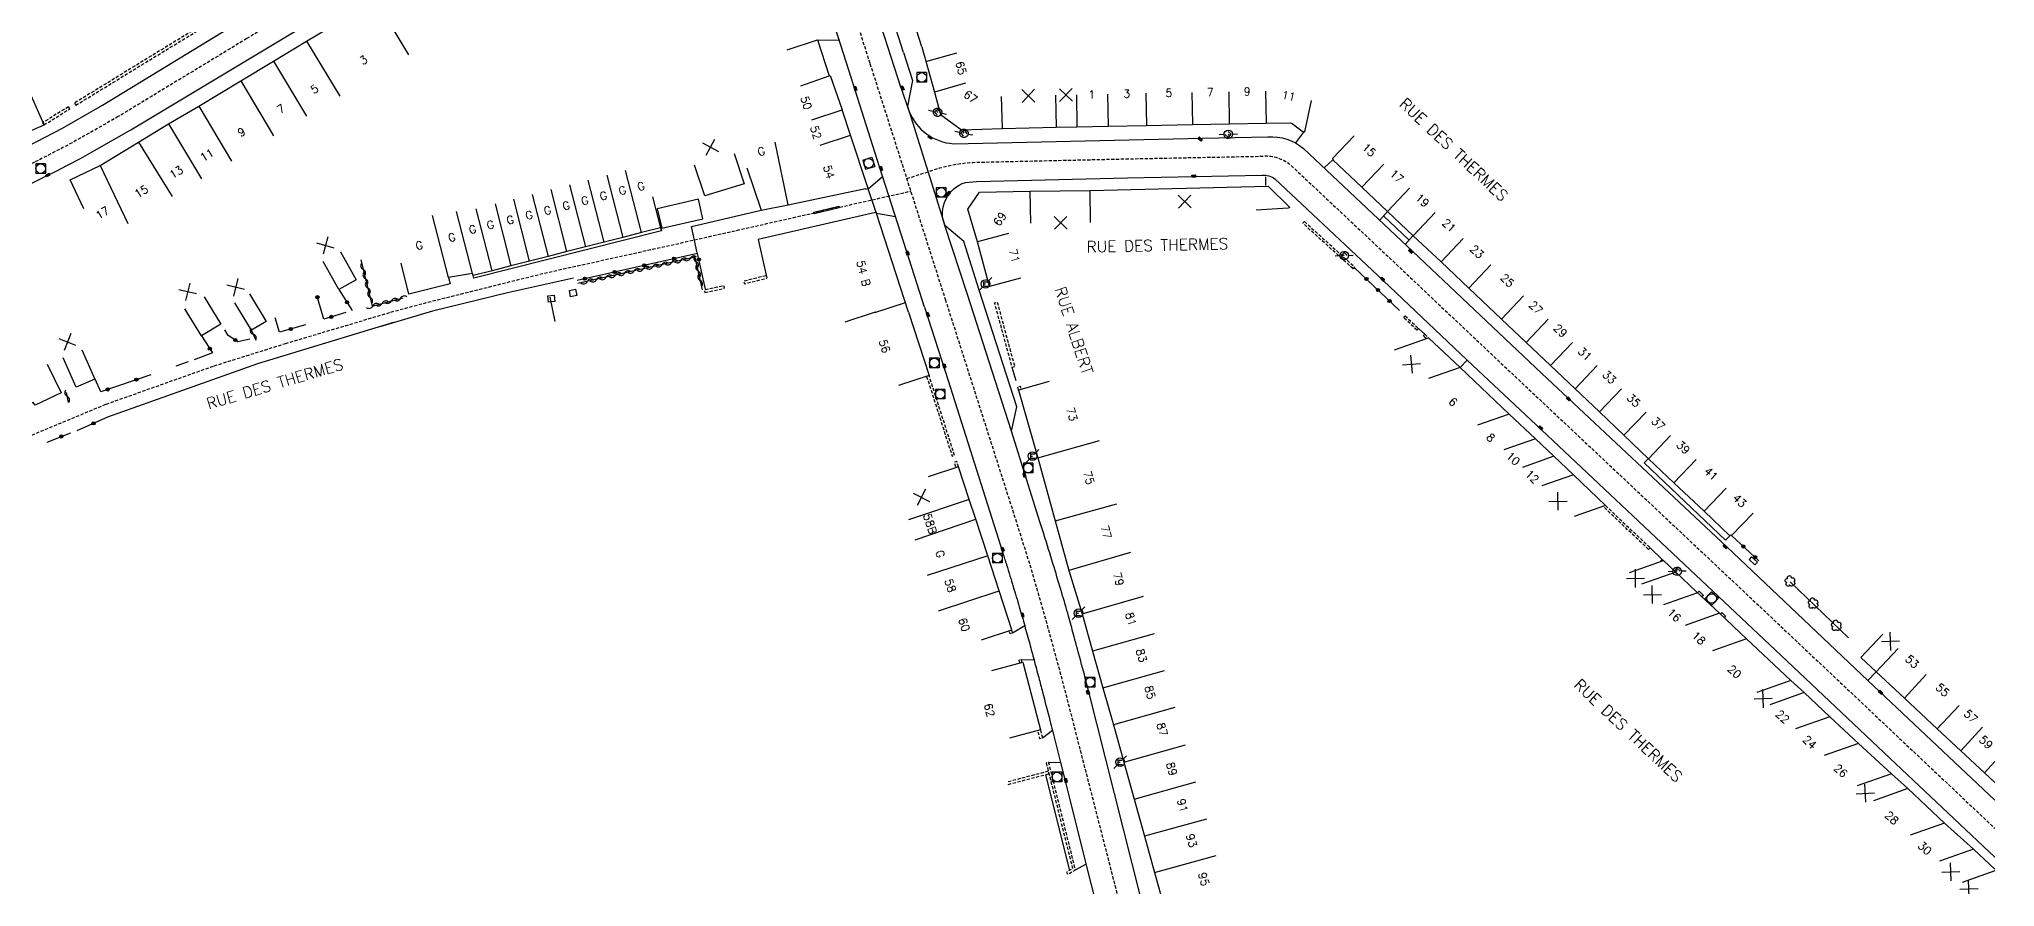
# Model space of a CAD drawing. Header units: millimetres. Extents: x 79999 to 81000, y 146000 to 147001.
# Drawn here: x 80694.5 to 81000, y 146183.3 to 146315.7 of the extents above; entities that cross this region are included whole.
import ezdxf
from ezdxf.enums import TextEntityAlignment as Align

# ---------------------------------------------------------------- set-up
doc = ezdxf.new("R2010")
doc.units = ezdxf.units.MM
doc.linetypes.add('DASHED', pattern=[0.75, 0.5, -0.25])
doc.layers.get('0').update_dxf_attribs({"linetype": 'CONTINUOUS'})
for name, color, linetype in [('W0001', 6, 'DASHED'), ('W0008', 7, 'CONTINUOUS'), ('W0100', 7, 'CONTINUOUS'), ('W0112', 1, 'DASHED'), ('W0300', 7, 'CONTINUOUS'), ('W0302', 3, 'CONTINUOUS'), ('W0310', 3, 'CONTINUOUS'), ('W0322', 7, 'CONTINUOUS'), ('W0334', 7, 'CONTINUOUS'), ('W0400', 7, 'CONTINUOUS'), ('W0420', 7, 'CONTINUOUS'), ('W0471', 7, 'CONTINUOUS'), ('W0989', 7, 'CONTINUOUS'), ('W0991', 7, 'CONTINUOUS'), ('W1102', 7, 'CONTINUOUS')]:
    doc.layers.add(name, color=color, linetype=linetype)
doc.styles.get("Standard").update_dxf_attribs({"font": 'romans.shx', "width": 0.85})

# ---------------------------------------------------------------- blocks, each defined once
blk = doc.blocks.new('t991o')
at = {"color": 0, "linetype": 'Continuous'}
for p, q in [((-1, 1), (1, -1)), ((-1, -1), (1, 1))]:
    blk.add_line(p, q, dxfattribs=at)
blk = doc.blocks.new('T400')
for p, q in [((-0.15, 0.3), (0.15, 0.3)), ((-0.15, -0.25), (-0.15, 0.3)), ((-0.15, 0.15), (0.15, 0.15)), ((-0.15, 0), (0.15, 0)), ((0.15, 0.3), (0.15, -0.25)), ((-0.15, -0.15), (0.15, -0.15)), ((-0.15, -0.25), (-0.15, -0.3)), ((-0.15, -0.3), (0.15, -0.3)), ((0.15, -0.3), (0.15, -0.25))]:
    blk.add_line(p, q)
blk = doc.blocks.new('T420')
for p, q in [((0.75, 0.75), (-0.75, 0.75)), ((-0.75, 0.75), (-0.75, -0.75)), ((0.75, 0.75), (0.75, -0.75)), ((0.75, -0.75), (-0.75, -0.75))]:
    blk.add_line(p, q)
blk.add_ellipse((0, 0), major_axis=(-0.53, 0.53), ratio=1, start_param=3.926991, end_param=10.210176)
blk = doc.blocks.new('T471')
for p, q in [((-0.333334, 0.333334), (-0.333334, -0.333334)), ((-0.333334, 0.333334), (0.333334, 0.333334)), ((-0.333334, 0), (0, 0)), ((0.500001, 0.500001), (1.000002, 1.000002)), ((-0.500001, -0.500001), (-1.000002, -1.000002)), ((-0.333334, -0.333334), (0.333334, -0.333334))]:
    blk.add_line(p, q)
blk.add_ellipse((0, 0), major_axis=(0.471405, 0.471405), ratio=1, start_param=5.4977871438, end_param=11.780972451)
blk = doc.blocks.new('t322o')
at = {"color": 0, "linetype": 'Continuous'}
for radius in [0.25, 0.15]:
    blk.add_circle((0, 0), radius, dxfattribs=at)
blk = doc.blocks.new('t310o')
at = {"color": 0, "linetype": 'Continuous'}
for centre, start, end in [((-0.5, 0.38), 216.8699, 323.1304), ((0.5, -0.37), 36.8699, 143.1303)]:
    blk.add_arc(centre, 0.625, start, end, dxfattribs=at)
blk = doc.blocks.new('T300')
for p, q in [((-0.8, 0.51), (-0.86, 0.34)), ((-0.86, 0.34), (-0.86, 0.17)), ((-0.86, 0.17), (-0.74, 0.06)), ((-0.69, 0.63), (-0.8, 0.51)), ((-0.8, -0.06), (-0.74, 0.06)), ((-0.74, 0.06), (-0.69, 0.11)), ((-0.57, 0.69), (-0.69, 0.63)), ((-0.46, 0.69), (-0.57, 0.69)), ((-0.29, 0.63), (-0.46, 0.69)), ((-0.29, 0.63), (-0.17, 0.74)), ((-0.23, 0.57), (-0.29, 0.63)), ((-0.17, 0.74), (-0.06, 0.8)), ((-0.06, 0.8), (0.06, 0.8)), ((0.06, 0.8), (0.23, 0.74)), ((0.23, 0.74), (0.34, 0.63)), ((0.34, 0.63), (0.4, 0.51)), ((0.46, 0.46), (0.34, 0.46)), ((0.4, 0.51), (0.4, 0.46)), ((0.57, 0.4), (0.46, 0.46)), ((0.57, 0.4), (0.69, 0.29)), ((0.69, 0.29), (0.74, 0.17)), ((0.74, 0.06), (0.69, -0.17)), ((0.74, 0.17), (0.74, 0.06)), ((-0.8, -0.17), (-0.8, -0.06)), ((-0.8, -0.23), (-0.8, -0.17)), ((-0.74, -0.34), (-0.8, -0.23)), ((-0.69, -0.4), (-0.74, -0.34)), ((-0.51, -0.46), (-0.69, -0.4)), ((-0.4, -0.46), (-0.51, -0.46)), ((-0.4, -0.46), (-0.34, -0.46)), ((-0.34, -0.46), (-0.34, -0.4)), ((-0.34, -0.51), (-0.34, -0.46)), ((-0.29, -0.63), (-0.34, -0.51)), ((-0.17, -0.74), (-0.29, -0.63)), ((-0.06, -0.8), (-0.17, -0.74)), ((0.06, -0.8), (-0.06, -0.8)), ((0.17, -0.74), (0.06, -0.8)), ((0.23, -0.69), (0.17, -0.74)), ((0.29, -0.46), (0.23, -0.46)), ((0.29, -0.63), (0.23, -0.69)), ((0.46, -0.4), (0.29, -0.46)), ((0.34, -0.51), (0.29, -0.63)), ((0.34, -0.51), (0.34, -0.46)), ((0.57, -0.34), (0.46, -0.4)), ((0.63, -0.29), (0.57, -0.34)), ((0.69, -0.17), (0.63, -0.29))]:
    blk.add_line(p, q)
blk = doc.blocks.new('t112o')
at = {"color": 0, "linetype": 'Continuous'}
for p, q in [((-0.5, 0.5), (0.5, 0.5)), ((-0.5, -0.5), (-0.5, 0.5)), ((0.5, 0.5), (0.5, -0.5)), ((0.5, -0.5), (-0.5, -0.5))]:
    blk.add_line(p, q, dxfattribs=at)

msp = doc.modelspace()

# ---------------------------------------------------------------- linework, layer by layer
at = {"layer": 'W0001', "flags": 128}
for points in [[(80824.33, 146311.91), (80804.74, 146373.08), (80790.77, 146416.49), (80773.13, 146467.93), (80770, 146477.8), (80766.27, 146491.22), (80764.51, 146498.67), (80762.41, 146507.96), (80760.92, 146515.88), (80759.76, 146522.92), (80758.34, 146532.14), (80756.98, 146542.51), (80755.96, 146551.25), (80754.81, 146560.73), (80753.72, 146572.19), (80752.37, 146585.38), (80751.01, 146596.9), (80749.38, 146611.24), (80747.62, 146626.56), (80746.13, 146636.31), (80744.3, 146646.61), (80742.26, 146657.57), (80740.49, 146667.05), (80738.73, 146674.64), (80736.22, 146684.47), (80731.61, 146701.12), (80725.98, 146720.16), (80722.38, 146730.63)], [(80836.15, 146274.9), (80824.33, 146311.91)], [(80749.48, 146273.07), (80755.44, 146274.67), (80773.68, 146279.21), (80794.22, 146283.75), (80830.7, 146291.97)], [(80912.67, 146000), (80893.48, 146069.31), (80887.94, 146090.08), (80872.67, 146144.41), (80854.45, 146215.31), (80851.96, 146224.42), (80849.48, 146233.06), (80846.26, 146243.26), (80836.15, 146274.9)]]:
    msp.add_lwpolyline(points, dxfattribs=at)
at = {"layer": 'W0001'}
for points in [[(80773.04, 146337.23), (80769.4, 146336.23), (80756.41, 146332.97), (80751.56, 146330.47), (80746.71, 146327.74), (80742.76, 146325.34), (80726.97, 146315.77), (80706.91, 146303.6), (80699.7, 146299.5), (80693.84, 146296.47), (80688.03, 146293.78), (80670.41, 146286.02), (80631.73, 146268.95), (80586.72, 146249.08), (80552.32, 146233.89), (80498.15, 146210.01), (80447.66, 146187.78)], [(80648.07, 146235.1), (80667.79, 146243.23), (80705.02, 146258.71), (80721.89, 146264.69), (80733.01, 146268.17), (80749.48, 146273.07)]]:
    msp.add_lwpolyline(points, dxfattribs=at)
at = {"layer": 'W0001', "flags": 128}
msp.add_lwpolyline([(80830.07, 146293.93), (80833.37, 146294.98, -0.079996), (80840.85, 146296.47), (80864.48, 146297), (80885.43, 146297.41, -0.191077), (80889.73, 146296.27), (80890.51, 146295.56), (80906.69, 146280.37), (80919.83, 146267.96), (80931.43, 146257.06), (80968.87, 146221.84), (80985.85, 146205.82), (81000, 146192.48)], format="xyb", dxfattribs=at)
at = {"layer": 'W0008', "flags": 128}
for points in [[(80829.53, 146313.59), (80821.06, 146340.25), (80813.33, 146364.54), (80810.41, 146367.23)], [(80820.99, 146310.84), (80813.84, 146333.34), (80810.93, 146342.57), (80810.74, 146343.04), (80810.28, 146343.88), (80809.86, 146344.37), (80809.14, 146344.84), (80807.87, 146345.16), (80806.44, 146344.98), (80773.94, 146334.64)], [(80816.11, 146315.57), (80819.54, 146315.53)], [(80797.3, 146282.31), (80796.45, 146286.46), (80807.32, 146288.97)], [(80791.6, 146286.25), (80791.73, 146285.75), (80762.45, 146278.37), (80762.31, 146278.77)], [(80778.01, 146278.38), (80767.71, 146276.07), (80756, 146273.2), (80747.76, 146270.8)], [(80846.41, 146254.48), (80839.49, 146275.97)], [(80848.47, 146224.1), (80846.59, 146222.95)], [(80847.94, 146218.83), (80849.93, 146218.76)], [(80852.8, 146207.74), (80851.24, 146206.57)], [(80852.21, 146202.79), (80854.04, 146202.75)], [(80856.4, 146185.98), (80858.04, 146186.88)]]:
    msp.add_lwpolyline(points, dxfattribs=at)
at = {"layer": 'W0008'}
for points in [[(80829.17, 146308.05), (80829.17, 146308.05), (80819.72, 146337.46), (80812.33, 146360.69)], [(80448.77, 146185.24), (80484.34, 146200.93), (80534.3, 146222.93), (80618.87, 146260.25), (80665.28, 146280.76), (80688.81, 146291.14), (80690.76, 146292.01), (80692.96, 146293.02), (80695.9, 146294.46), (80697.21, 146295.1), (80698.99, 146296.01), (80701.01, 146297.08), (80703.18, 146298.29), (80708.85, 146301.52), (80747.91, 146325), (80750.99, 146326.71), (80753.55, 146327.85), (80755.83, 146328.77), (80758.09, 146329.58), (80773.94, 146334.64)], [(80483.4, 146206.53), (80532.38, 146228.09), (80574.99, 146246.89), (80616.73, 146265.36), (80661.34, 146285.02), (80685.92, 146295.83), (80691.21, 146298.19), (80692.79, 146298.98), (80698.17, 146301.8), (80704.46, 146305.36), (80728.43, 146320.03)], [(80832.81, 146273.83), (80830.04, 146282.49), (80825.8, 146295.73), (80820.99, 146310.84)], [(80749.9, 146271.44), (80728.65, 146264.98), (80705.2, 146256.68)]]:
    msp.add_lwpolyline(points, dxfattribs=at)
for points in [[(80829.17, 146308.05), (80830.4, 146304.49, 0.294987), (80837.34, 146299.37), (80876.23, 146300.25), (80886.47, 146300.45, -0.190821), (80892.01, 146298.63), (80909.09, 146282.51), (80929.26, 146263.47), (80958.11, 146236.43), (80980.14, 146215.57), (81000, 146196.87)], [(80839.49, 146275.97), (80835.98, 146286.62, -0.43032), (80839.2, 146293.33), (80840.92, 146293.49), (80864.54, 146294.02), (80885.57, 146294.43, -0.189018), (80887.55, 146293.86), (80904.45, 146277.99), (80917.58, 146265.58), (80929.19, 146254.68), (80966.63, 146219.46), (80983.61, 146203.44), (81000, 146187.98)]]:
    msp.add_lwpolyline(points, format="xyb", dxfattribs=at)
at = {"layer": 'W0008', "flags": 128}
msp.add_lwpolyline([(80819.51, 146289.35), (80815.58, 146288.44), (80815.53, 146288.68), (80819.46, 146289.59)], close=True, dxfattribs=at)
for points in [[(80832.81, 146273.83), (80836.5, 146262.39), (80845.05, 146235.47, -0.001833), (80845.63, 146233.63, -0.000986), (80846.68, 146230.19, -0.002733), (80847.62, 146227.07, -0.002873), (80848.47, 146224.1, -0.001562), (80849.25, 146221.27, -0.001761), (80849.93, 146218.76, -0.000556), (80850.66, 146216.01, -0.000678), (80851.26, 146213.75, -0.000815), (80852.41, 146209.3, -0.002329), (80852.8, 146207.74), (80854.04, 146202.75), (80863.55, 146164.98), (80865.41, 146157.72), (80867.84, 146148.39), (80870.45, 146138.98), (80874.85, 146123.53), (80881.03, 146101.49)], [(80891.88, 146096.16), (80880.03, 146138.23), (80876.75, 146150), (80873.38, 146162.87), (80870.4, 146174.53), (80868, 146176.04), (80858.38, 146214.18, 0.00277), (80858.07, 146215.41, 0.000797), (80856.94, 146219.66, 0.001511), (80856.1, 146222.75, 0.001642), (80855.32, 146225.59, 0.003199), (80854.26, 146229.25, 0.002928), (80853.06, 146233.24, 0.000535), (80851.68, 146237.71, 0.000974), (80850.91, 146240.16), (80846.41, 146254.48), (80847.23, 146258.28), (80841.35, 146276.52)]]:
    msp.add_lwpolyline(points, format="xyb", dxfattribs=at)
at = {"layer": 'W0100'}
msp.add_line((80811.35, 146314.04), (80816.11, 146315.57), dxfattribs=at)
at = {"layer": 'W0100', "flags": 128}
for points in [[(80832.38, 146314.51), (80831.58, 146317.1), (80830.05, 146321.93), (80828.54, 146326.73), (80826.43, 146333.43), (80826.5, 146333.56), (80830.55, 146334.81), (80846.73, 146329.35), (80845.14, 146324.62)], [(80803.07, 146297.83), (80804.68, 146293.1), (80798.49, 146291.25), (80796.88, 146295.99)], [(80805.08, 146295.59), (80807.32, 146288.97), (80811.55, 146289.84), (80823.59, 146292.35), (80823.61, 146292.29), (80824.07, 146292.39)], [(80790.36, 146291.09), (80791.6, 146286.25), (80788.61, 146285.48), (80785.68, 146284.74), (80782.77, 146283.99), (80779.85, 146283.25), (80776.95, 146282.51), (80774.04, 146281.77), (80771.13, 146281.02), (80768.21, 146280.29), (80765.3, 146279.54), (80762.31, 146278.77), (80762.22, 146279.12), (80758.5, 146278.46), (80758.74, 146277.49), (80752.3, 146275.88), (80751.09, 146280.73)], [(80825.35, 146288.46), (80825.33, 146288.52), (80825.19, 146288.61), (80806.84, 146284.42), (80808.18, 146278.38)], [(80830.32, 146273.04), (80833.54, 146263.16), (80828.78, 146261.64)], [(80852.3, 146262.25), (80847.49, 146260.87), (80850.52, 146250.34), (80853.25, 146240.46), (80855.38, 146232.74), (80857.43, 146225.95), (80859.05, 146220.15), (80860.68, 146214.4), (80862.32, 146208.64), (80863.96, 146202.82), (80865.57, 146197.05), (80867.2, 146191.27), (80868.73, 146185.6), (80870.27, 146180.15)], [(80841.72, 146221.91), (80846.48, 146223.45), (80844.5, 146229.54), (80842.73, 146235.04), (80840.86, 146240.73), (80839.8, 146243.8), (80838.13, 146248.9), (80833.38, 146247.34)], [(80843.32, 146217.14), (80848.16, 146218.4), (80850.92, 146207.83), (80846.08, 146206.56)]]:
    msp.add_lwpolyline(points, dxfattribs=at)
at = {"layer": 'W0100'}
for points in [[(80701.53, 146289.19), (80699.38, 146293.7), (80704.09, 146295.95), (80710.07, 146299.63), (80714.77, 146302.46), (80719.47, 146305.25), (80726.02, 146309.16), (80731.16, 146312.24), (80736.31, 146315.36), (80747.07, 146321.82), (80753.75, 146325.84), (80766.74, 146330.05), (80768.28, 146325.3)], [(80816.11, 146315.57), (80817.91, 146309.98), (80818.08, 146310.02), (80819.96, 146304.65)], [(80832.38, 146314.51), (80834.4, 146307.43), (80835.33, 146303.91), (80838.6, 146301.53), (80844.94, 146301.74), (80853.4, 146301.95), (80856.62, 146302), (80861.52, 146302.11), (80867.5, 146302.23), (80874.66, 146302.35), (80880.43, 146302.45), (80886.19, 146302.56), (80889.99, 146302.62), (80890.23, 146302.54), (80892.04, 146301.19), (80892.12, 146301.29), (80892.21, 146301.22), (80893.29, 146306.11)], [(80691.15, 146300.48), (80695.31, 146302.29), (80693.32, 146306.88)], [(80824, 146292.38), (80821.26, 146300.7), (80819.96, 146304.65)], [(80899.93, 146300.6), (80896.54, 146297.04), (80896.66, 146296.93), (80896.6, 146296.87), (80901.13, 146292.56), (80905.16, 146288.76), (80909.16, 146285), (80913.5, 146280.91), (80917.86, 146276.8), (80922.96, 146271.97), (80926.79, 146268.34), (80930.61, 146264.72), (80934.43, 146261.11), (80938.25, 146257.48), (80942.05, 146253.84), (80945.91, 146250.19), (80949.88, 146246.43), (80954.62, 146241.97), (80958.6, 146238.15), (80958.74, 146238.3), (80958.87, 146238.18), (80962.23, 146241.68)], [(80847.8, 146278.39), (80842.97, 146277.09), (80841.1, 146284.03), (80839.57, 146289.15), (80841.42, 146291.78), (80849.32, 146291.95), (80858.69, 146292.08), (80886.49, 146292.76), (80889.9, 146289.43), (80889.63, 146289.28), (80884.64, 146288.97)], [(80830.32, 146273.04), (80825.31, 146288.47)], [(80741.61, 146282.48), (80744.07, 146278.13), (80741.36, 146276.6), (80738.9, 146280.95)], [(80720.31, 146275.47), (80722.94, 146271.21), (80719.92, 146269.35), (80717.3, 146273.61)], [(80727.41, 146275.91), (80730, 146271.63), (80727.72, 146270.25), (80725.13, 146274.52)], [(80906.24, 146267.2), (80911.54, 146269.07), (80916.47, 146264.42), (80924.12, 146257.15), (80928.23, 146253.28), (80931.12, 146250.56), (80934.17, 146247.68), (80939.19, 146242.87), (80934.28, 146241.14)], [(80695.81, 146264.96), (80697.97, 146260.45), (80693.92, 146258.52), (80693.62, 146258.94), (80690.05, 146257.53), (80688.21, 146262.18)], [(80701.23, 146267.2), (80703.23, 146262.61), (80700.31, 146261.35), (80698.32, 146265.94)], [(80942.95, 146232.4), (80948.25, 146234.27), (80950.15, 146232.48), (80953.32, 146229.47), (80956.98, 146226.06), (80961.23, 146222.06), (80968.15, 146215.57), (80970.19, 146213.66), (80974.2, 146209.91), (80978.68, 146205.72), (80983.85, 146201), (80986.38, 146198.68), (80992.14, 146193.31), (80996.68, 146189.22), (81000, 146186.12)], [(80982.5, 146222.81), (80979.08, 146219.16), (80981.48, 146216.9), (80985.87, 146212.81), (80990.98, 146208.02), (80994.66, 146204.59), (80998.36, 146201.13), (81000, 146199.62)]]:
    msp.add_lwpolyline(points, dxfattribs=at)
at = {"layer": 'W0100', "flags": 128}
msp.add_lwpolyline([(80797.51, 146290.69), (80791.09, 146289.22), (80791.78, 146286.18), (80798.21, 146287.62)], close=True, dxfattribs=at)
at = {"layer": 'W0112'}
for p, q in [((80695.29, 146302.29), (80699.33, 146304.8)), ((80699.33, 146304.8), (80699.12, 146305.14))]:
    msp.add_line(p, q, dxfattribs=at)
for points in [[(80700.26, 146305.37), (80723.16, 146319.38), (80753.28, 146337.89)], [(80722.95, 146319.72), (80700.05, 146305.71), (80700.26, 146305.37)], [(80699.12, 146305.14), (80695.07, 146302.63), (80695.29, 146302.29)], [(80911.15, 146268.93), (80910.7, 146269.37), (80910.95, 146269.63), (80911.54, 146269.07)], [(80939.19, 146242.87), (80946.16, 146236.27), (80945.91, 146236.01), (80938.95, 146242.61)], [(80947.86, 146234.13), (80947.79, 146234.2), (80948.02, 146234.47), (80948.25, 146234.27)]]:
    msp.add_lwpolyline(points, dxfattribs=at)
for points in [[(80899.75, 146279.85), (80891.92, 146286.94), (80892.17, 146287.21), (80899.99, 146280.12)], [(80909.73, 146270.24), (80907.65, 146272.25), (80907.9, 146272.51), (80909.98, 146270.5)]]:
    msp.add_lwpolyline(points, close=True, dxfattribs=at)
at = {"layer": 'W0112', "flags": 128}
for points in [[(80798.53, 146276.14), (80801.58, 146276.79), (80801.49, 146277.18), (80798.44, 146276.53)], [(80846.9, 146264.55), (80846.52, 146264.45), (80843.78, 146274.52), (80844.17, 146274.63)], [(80851.83, 146202.69), (80852.21, 146201.19), (80855.94, 146186.18), (80854.99, 146185.65), (80855.18, 146185.3), (80856.4, 146185.98), (80852.6, 146201.29), (80852.21, 146202.79)]]:
    msp.add_lwpolyline(points, close=True, dxfattribs=at)
for points in [[(80808.08, 146278.75), (80804.59, 146277.89), (80804.69, 146277.5), (80808.18, 146278.36)], [(80833.16, 146263.04), (80837.14, 146250.57), (80837.52, 146250.7), (80833.54, 146263.16)], [(80847.49, 146260.87), (80847.37, 146261.41), (80847.76, 146261.5), (80847.88, 146260.96)], [(80838.13, 146248.9), (80837.85, 146249.76), (80837.47, 146249.64), (80837.75, 146248.77)], [(80846.42, 146223.43), (80846.59, 146222.95), (80846.21, 146222.82), (80846.05, 146223.29)], [(80848.06, 146218.38), (80847.94, 146218.83), (80847.56, 146218.73), (80847.68, 146218.28)], [(80850.92, 146207.83), (80851.24, 146206.57), (80850.85, 146206.47), (80850.53, 146207.73)], [(80852.16, 146201.38), (80845.8, 146199.72)], [(80845.9, 146199.34), (80852.26, 146201)]]:
    msp.add_lwpolyline(points, dxfattribs=at)
at = {"layer": 'W0302'}
msp.add_lwpolyline([(80968.04, 146230.95), (80977.14, 146222.21)], dxfattribs=at)
at = {"layer": 'W0310'}
for p, q in [((80728.39, 146268.72), (80727.72, 146270.25)), ((80699.13, 146258.94), (80698.79, 146260.5)), ((80855.46, 146186.06), (80851.77, 146200.87))]:
    msp.add_line(p, q, dxfattribs=at)
at = {"layer": 'W0310', "flags": 128}
for points in [[(80744.77, 146281.22), (80746.56, 146274.02), (80751.42, 146275.32)], [(80798.13, 146276.55), (80796.99, 146281.65), (80778.7, 146277.53)]]:
    msp.add_lwpolyline(points, dxfattribs=at)
at = {"layer": 'W0322'}
for p, q in [((80741.37, 146276.61), (80743.42, 146273.34)), ((80717.82, 146265.33), (80715.88, 146264.64)), ((80705.2, 146256.68), (80700.45, 146254.53)), ((80695.79, 146252.79), (80699.5, 146254.25))]:
    msp.add_line(p, q, dxfattribs=at)
at = {"layer": 'W0322', "flags": 128}
for points in [[(80798.62, 146276.66), (80797.37, 146282.24), (80778.59, 146278.02)], [(80774.29, 146275.4), (80775.09, 146271.61)], [(80847.12, 146262.34), (80846.52, 146264.45)]]:
    msp.add_lwpolyline(points, dxfattribs=at)
at = {"layer": 'W0322'}
for points in [[(80899.94, 146280.06), (80906.99, 146273.34)], [(80742.44, 146272.99), (80739.02, 146271.98), (80737.97, 146275.5)], [(80736.12, 146271.07), (80732.07, 146269.93), (80731.38, 146272.17)], [(80719.92, 146269.36), (80721.61, 146266.71), (80718.77, 146265.63)], [(80727.43, 146268.86), (80725.57, 146268.45), (80724.06, 146269.44), (80723.56, 146270.32)], [(80712, 146263.29), (80704.19, 146260.64), (80703.28, 146262.6)], [(80958.87, 146238.18), (80963.15, 146234.26)]]:
    msp.add_lwpolyline(points, dxfattribs=at)
at = {"layer": 'W0334'}
msp.add_line((80908.51, 146284.32), (80904.53, 146288.08), dxfattribs=at)
for points in [[(80829.53, 146313.59), (80830.94, 146309.21), (80830.16, 146305.25), (80835.98, 146286.62)], [(80892.04, 146301.19), (80890.77, 146299.48)], [(80896.6, 146296.87), (80895.24, 146295.59)], [(80828.29, 146287.97), (80825.31, 146288.47), (80824.01, 146292.34), (80826.28, 146294.23)], [(80886.07, 146294.21), (80886.09, 146292.85)], [(80841.35, 146276.52), (80838.97, 146284.08), (80835.98, 146286.62)], [(80905.16, 146288.76), (80903.91, 146287.4)], [(80909.14, 146285.03), (80907.9, 146283.64)], [(80909.98, 146270.5), (80910.95, 146269.63)], [(80916.47, 146264.43), (80917.58, 146265.58)], [(80945.89, 146250.21), (80945.24, 146249.52), (80957.93, 146237.47), (80958.58, 146238.16)], [(80946.16, 146236.27), (80948.02, 146234.47)], [(80953.57, 146229.24), (80953.8, 146229.48), (80954.47, 146228.84), (80954.25, 146228.6)], [(80957.1, 146225.94), (80957.33, 146226.2), (80957.95, 146225.6), (80957.72, 146225.35)], [(80981.42, 146216.86), (80980.14, 146215.57)]]:
    msp.add_lwpolyline(points, dxfattribs=at)
msp.add_lwpolyline([(80962.9, 146234.05), (80961.97, 146234.86), (80961.6, 146234.43), (80962.52, 146233.61)], close=True, dxfattribs=at)
at = {"layer": 'W1102'}
for p, q in [((80747.07, 146321.82), (80752.22, 146313.26)), ((80736.31, 146315.36), (80741.48, 146306.79)), ((80833.04, 146312.2), (80837.85, 146313.57)), ((80731.16, 146312.24), (80736.3, 146303.67)), ((80726.02, 146309.16), (80731.14, 146300.57)), ((80839.21, 146308.8), (80834.4, 146307.43)), ((80874.58, 146307.35), (80874.66, 146302.35)), ((80880.34, 146307.45), (80880.43, 146302.45)), ((80886.1, 146307.56), (80886.19, 146302.56)), ((80719.47, 146305.25), (80724.58, 146296.65)), ((80815.21, 146303.08), (80819.96, 146304.65)), ((80844.77, 146306.74), (80844.94, 146301.74)), ((80853.28, 146306.94), (80853.4, 146301.95)), ((80856.54, 146307), (80856.62, 146302)), ((80861.4, 146307.11), (80861.52, 146302.11)), ((80867.4, 146307.23), (80867.5, 146302.23)), ((80714.77, 146302.46), (80719.92, 146293.89)), ((80710.07, 146299.63), (80715.31, 146291.12)), ((80816.51, 146299.14), (80821.26, 146300.7)), ((80704.09, 146295.95), (80708.39, 146286.92)), ((80904.58, 146296.18), (80901.13, 146292.56)), ((80858.76, 146287.08), (80858.69, 146292.08)), ((80908.59, 146292.4), (80905.16, 146288.76)), ((80849.43, 146286.95), (80849.32, 146291.95)), ((80912.59, 146288.64), (80909.16, 146285)), ((80845.92, 146285.33), (80841.1, 146284.03)), ((80916.93, 146284.55), (80913.5, 146280.91)), ((80921.29, 146280.44), (80917.86, 146276.8)), ((80926.4, 146275.59), (80922.96, 146271.97)), ((80930.23, 146271.97), (80926.79, 146268.34)), ((80934.05, 146268.35), (80930.61, 146264.72)), ((80937.87, 146264.74), (80934.43, 146261.11)), ((80941.69, 146261.11), (80938.25, 146257.48)), ((80945.51, 146257.45), (80942.05, 146253.84)), ((80949.34, 146253.83), (80945.91, 146250.19)), ((80953.32, 146250.06), (80949.88, 146246.43)), ((80958.05, 146245.61), (80954.62, 146241.97)), ((80984.9, 146220.55), (80981.48, 146216.9)), ((80989.28, 146216.47), (80985.87, 146212.81)), ((80994.4, 146211.67), (80990.98, 146208.02)), ((80998.07, 146208.25), (80994.66, 146204.59)), ((81000, 146202.89), (80998.36, 146201.13))]:
    msp.add_line(p, q, dxfattribs=at)
for points in [[(80813.49, 146308.41), (80817.91, 146309.98)], [(80825.07, 146273.02), (80829.83, 146274.57)]]:
    msp.add_lwpolyline(points, dxfattribs=at)
at = {"layer": 'W1102', "flags": 128}
for points in [[(80811.55, 146289.84), (80809.5, 146299.62)], [(80788.61, 146285.48), (80786.14, 146295.17)], [(80776.95, 146282.51), (80774.49, 146292.2)], [(80777.38, 146292.93), (80779.85, 146283.25)], [(80782.77, 146283.99), (80780.29, 146293.68)], [(80783.2, 146294.43), (80785.68, 146284.74)], [(80765.3, 146279.54), (80762.79, 146289.22)], [(80765.75, 146289.98), (80768.21, 146280.29)], [(80771.13, 146281.02), (80768.67, 146290.71)], [(80771.57, 146291.46), (80774.04, 146281.77)], [(80758.5, 146278.46), (80756, 146288.14)], [(80762.22, 146279.12), (80759.72, 146288.8)], [(80825.12, 146273.04), (80820.37, 146271.5)], [(80916.47, 146264.43), (80911.55, 146262.7)], [(80924.12, 146257.15), (80919.21, 146255.42)], [(80850.52, 146250.34), (80860.14, 146253.05)], [(80928.23, 146253.28), (80923.32, 146251.55)], [(80931.12, 146250.56), (80926.21, 146248.83)], [(80934.17, 146247.68), (80929.26, 146245.94)], [(80839.8, 146243.8), (80830.32, 146240.62)], [(80853.25, 146240.46), (80862.88, 146243.12)], [(80831.38, 146237.54), (80840.86, 146240.73)], [(80842.73, 146235.04), (80833.22, 146231.94)], [(80864.98, 146235.52), (80855.38, 146232.74)], [(80950.15, 146232.48), (80944.8, 146230.59)], [(80834.99, 146226.46), (80844.5, 146229.54)], [(80857.43, 146225.95), (80867.03, 146228.74)], [(80953.57, 146229.24), (80948.22, 146227.35)], [(80956.98, 146226.06), (80951.63, 146224.17)], [(80868.67, 146222.86), (80859.05, 146220.15)], [(80961.23, 146222.06), (80955.88, 146220.17)], [(80860.68, 146214.4), (80870.3, 146217.14)], [(80968.15, 146215.57), (80962.8, 146213.69)], [(80970.19, 146213.66), (80964.84, 146211.78)], [(80871.94, 146211.36), (80862.32, 146208.64)], [(80974.2, 146209.91), (80968.85, 146208.03)], [(80863.96, 146202.82), (80873.58, 146205.52)], [(80978.68, 146205.72), (80973.33, 146203.84)], [(80983.85, 146201), (80978.5, 146199.11)], [(80865.57, 146197.05), (80875.2, 146199.75)], [(80986.38, 146198.68), (80981.03, 146196.79)], [(80876.84, 146193.92), (80867.2, 146191.27)], [(80992.14, 146193.31), (80986.79, 146191.42)], [(80868.73, 146185.6), (80878.37, 146188.26)], [(80996.68, 146189.22), (80991.33, 146187.33)], [(81000, 146185.82), (80994.89, 146184.01)]]:
    msp.add_lwpolyline(points, dxfattribs=at)

# ---------------------------------------------------------------- block references
at = {"layer": 'W0112'}
for p, rotation in [((80774.54, 146275.18), 186.7642362743986), ((80777.93, 146276.06), 190.1100470114891)]:
    msp.add_blockref('t112o', p, dxfattribs=dict(at, rotation=rotation))
at = {"layer": 'W0300', "rotation": 316.115964538916}
for p in [(80968.04, 146230.95), (80971.64, 146227.49), (80975.25, 146224.02)]:
    msp.add_blockref('T300', p, dxfattribs=at)
at = {"layer": 'W0310'}
for p, rotation in [((80745.13, 146279.76), 284.0033964253902), ((80787.45, 146279.5), 192.6763563371049), ((80788.92, 146279.83), 192.6763563371049), ((80790.38, 146280.16), 192.6763563371049), ((80791.84, 146280.49), 192.6763563371049), ((80793.31, 146280.82), 192.6763563371049), ((80794.77, 146281.15), 192.6763563371049), ((80796.23, 146281.47), 192.6763563371049), ((80797.15, 146280.94), 102.6068470109707), ((80797.48, 146279.48), 102.6068470109707), ((80745.49, 146278.3), 284.0033964253902), ((80745.86, 146276.85), 284.0033964253902), ((80780.14, 146277.85), 192.6763563371049), ((80781.6, 146278.18), 192.6763563371049), ((80783.06, 146278.51), 192.6763563371049), ((80784.53, 146278.84), 192.6763563371049), ((80785.99, 146279.17), 192.6763563371049), ((80797.8, 146278.01), 102.6068470109707), ((80746.65, 146274.04), 14.90792215028697), ((80746.22, 146275.39), 284.0033964253902), ((80748.1, 146274.43), 14.90792215028697), ((80749.55, 146274.82), 14.90792215028697), ((80750.99, 146275.2), 14.90792215028697), ((80727.99, 146269.63), 113.4957784655753), ((80698.92, 146259.92), 102.2678343017766)]:
    msp.add_blockref('t310o', p, dxfattribs=dict(at, rotation=rotation))
at = {"layer": 'W0322'}
for p, rotation in [((80789.05, 146280.37), 192.6763563370966), ((80793.69, 146281.41), 192.6763563370966), ((80797.58, 146281.29), 102.6068470110683), ((80779.78, 146278.29), 192.6763563370966), ((80784.42, 146279.33), 192.6763563370966), ((80901.84, 146278.25), 316.396379979077), ((80903.65, 146276.53), 316.396379979077), ((80738.01, 146275.39), 106.5752498252731), ((80742.63, 146274.59), 302.1234009954159), ((80905.46, 146274.8), 316.396379979077), ((80733.83, 146270.43), 195.6701278329637), ((80740.17, 146272.32), 196.412998612575), ((80721.2, 146267.36), 302.455681361172), ((80725.18, 146268.71), 146.9854048401918), ((80709.75, 146262.53), 198.7360707098665), ((80705.25, 146261), 198.7360707098665), ((80703.03, 146255.7), 204.3639112990362), ((80698, 146253.66), 21.49155749106372), ((80960.71, 146236.49), 317.505419312726), ((80962.56, 146234.81), 317.505419312726)]:
    msp.add_blockref('t322o', p, dxfattribs=dict(at, rotation=rotation))
at = {"layer": 'W0400'}
for p, rotation in [((80822.03, 146307.97), 197.672753407572), ((80829.39, 146308.03), 197.3189610931207), ((80833.68, 146300.38), 237.9199391005688), ((80875.84, 146300.09), 227.965922727953), ((80826.03, 146295.46), 197.727973906698), ((80695.9, 146294.46), 116.2408885955811), ((80874.9, 146294.31), 91.29082695760671), ((80836.58, 146291.59), 142.3083480995882), ((80908.76, 146282.58), 46.65176316084997), ((80830.19, 146282.23), 197.9667017655674), ((80904.37, 146278.2), 46.80113854488601), ((80833.35, 146272.67), 199.9287319930579), ((80835.93, 146264.65), 18.02038336134362), ((80933.4, 146259.51), 47.71095642685061), ((80929.06, 146254.99), 46.78584064175903), ((80848.43, 146247.58), 197.5466657957586), ((80845.03, 146236.02), 18.1841307339616), ((80957.9, 146236.46), 46.858868523975), ((80848.14, 146225.81), 16.07427627078931), ((80858.35, 146213.71), 194.7724165775893), ((80982.16, 146213.71), 46.87159381938097), ((80854.9, 146199.93), 194.2885747760826)]:
    msp.add_blockref('T400', p, dxfattribs=dict(at, rotation=rotation))
at = {"layer": 'W0420'}
for p in [(80832.39, 146309.71), (80694.79, 146295.48), (80834.36, 146265.14), (80835.27, 146260.26), (80849.01, 146248.74), (80844.19, 146234.66), (80858.69, 146215.27), (80853.53, 146200.48)]:
    msp.add_blockref('T420', p, dxfattribs=at)
for p, rotation in [((80824.11, 146296.31), 107.727973906698), ((80835.42, 146291.76), 1.370700549384596), ((80955.77, 146228.36), 316.792641515086)]:
    msp.add_blockref('T420', p, dxfattribs=dict(at, rotation=rotation))
at = {"layer": 'W0471'}
for p, rotation in [((80834.86, 146304.26), 304.163972754321), ((80838.97, 146300.99), 304.163972754321), ((80880.27, 146300.82), 137.965922727953), ((80898.37, 146281.89), 317.803560698571), ((80842.36, 146277.47), 1.370700549384596), ((80950.37, 146232.61), 318.548990300729)]:
    msp.add_blockref('T471', p, dxfattribs=dict(at, rotation=rotation))
for p in [(80849.7, 146250.6), (80856.86, 146226.06), (80863.37, 146202.8)]:
    msp.add_blockref('T471', p, dxfattribs=at)
at = {"layer": 'W0991'}
for p, rotation in [((80849.05, 146306.84), 271.3707005494285), ((80854.91, 146306.97), 270.9356987454414), ((80799.4, 146298.82), 16.55934778599169), ((80873.46, 146290.33), 1.409045695394113), ((80854.09, 146287.01), 270.7821693103748), ((80739.27, 146283.46), 209.4840478036677), ((80717.75, 146276.24), 211.6707386908011), ((80725.23, 146276.93), 211.2166370252988), ((80698.98, 146268.4), 203.4797531635184), ((80908.9, 146264.95), 49.71665749068198), ((80832.32, 146244.15), 288.3412709813615), ((80931.77, 146243.54), 46.25231699400895), ((80943.87, 146231.5), 45.60273873742383), ((80946.51, 146228.97), 46.54265449273318), ((80983.7, 146221.68), 46.83478349083359), ((80963.82, 146212.73), 46.89615347520822), ((80979.77, 146197.95), 47.49950858795793), ((80993.11, 146185.67), 47.04133688798523), ((80995.95, 146183.02), 46.91625472658085)]:
    msp.add_blockref('t991o', p, dxfattribs=dict(at, rotation=rotation))

# ---------------------------------------------------------------- texts
at = {"layer": 'W0989'}
for s, rotation, p in [('RUE DES THERMES', 316.6962, (80915.5, 146298.44)), ('RUE DES THERMES', 1.3338, (80869.2, 146283.51)), ('RUE ALBERT', 287.856, (80856.16, 146270.19)), ('RUE DES THERMES', 16.5715, (80731.36, 146261.87)), ('RUE DES THERMES', 316.6962, (80942.75, 146207.75))]:
    msp.add_text(s, height=1.75, rotation=rotation, dxfattribs=at).set_placement(p, align=Align.MIDDLE)
at = {"layer": 'W0991'}
for s, rotation, p in [('3', 31.0224, (80745.21, 146312.43)), ('65', 285.9094, (80838.53, 146311.19)), ('5', 31.1229, (80737.54, 146307.9)), ('67', 323.838, (80840.02, 146306.68)), ('1', 1.3429, (80858.96, 146307.05)), ('3', 1.1395, (80864.41, 146307.17)), ('5', 0.9428, (80870.99, 146307.29)), ('7', 1.0274, (80877.46, 146307.4)), ('9', 1.0858, (80883.22, 146307.51)), ('11', 348.5688, (80889.69, 146306.83)), ('7', 30.9465, (80732.29, 146304.79)), ('50', 287.9469, (80814.35, 146305.75)), ('9', 30.8355, (80726.16, 146301.19)), ('52', 288.2187, (80815.86, 146301.12)), ('11', 30.7427, (80720.75, 146297.59)), ('G', 12.9552, (80807.33, 146298.16)), ('15', 316.4692, (80902.25, 146298.39)), ('13', 31.0064, (80715.95, 146294.91)), ('54', 288.1955, (80817.89, 146294.96)), ('17', 316.7002, (80906.58, 146294.29)), ('15', 31.6305, (80710.5, 146291.91)), ('G', 14.523, (80785.63, 146292.06)), ('G', 14.523, (80788.54, 146292.71)), ('17', 30.9799, (80704.42, 146288.56)), ('G', 14.523, (80773.93, 146288.95)), ('G', 14.523, (80776.85, 146289.69)), ('G', 14.523, (80779.76, 146290.48)), ('G', 14.523, (80782.67, 146291.22)), ('19', 316.7657, (80910.59, 146290.52)), ('G', 14.0034, (80762.23, 146285.99)), ('G', 14.523, (80765.02, 146286.7)), ('G', 14.523, (80768.11, 146287.47)), ('G', 14.523, (80771.06, 146288.21)), ('69', 54.8597, (80844.6, 146287.61)), ('21', 316.7035, (80914.76, 146286.6)), ('G', 14.0034, (80753.9, 146283.49)), ('G', 14.0034, (80759, 146284.74)), ('71', 285.1027, (80846.86, 146281.86)), ('23', 316.672, (80919.11, 146282.5)), ('54 B', 284.3433, (80823.3, 146279.13)), ('25', 316.5418, (80923.85, 146278.02)), ('27', 316.5419, (80928.32, 146273.78)), ('29', 316.5515, (80932.14, 146270.16)), ('56', 288.1564, (80826.59, 146267.76)), ('31', 316.6024, (80935.96, 146266.55)), ('33', 316.4776, (80939.78, 146262.92)), ('6', 316.4373, (80915.38, 146259.06)), ('35', 316.2492, (80943.6, 146259.28)), ('73', 285.748, (80855.86, 146257.14)), ('37', 316.5853, (80947.43, 146255.64)), ('8', 316.7492, (80921.26, 146253.48)), ('39', 316.5223, (80951.33, 146251.94)), ('10', 316.7204, (80924.76, 146250.19)), ('75', 285.748, (80858.48, 146247.21)), ('12', 316.5873, (80927.73, 146247.39)), ('41', 316.7536, (80955.68, 146247.83)), ('43', 316.7536, (80960.14, 146243.64)), ('58B', 288.4826, (80833.69, 146240.03)), ('77', 285.748, (80861.19, 146238.73)), ('G', 288.4826, (80835.28, 146235.32)), ('58', 288.4826, (80836.86, 146230.38)), ('79', 285.748, (80863.12, 146231.39)), ('60', 288.4826, (80839.01, 146224.28)), ('81', 285.748, (80865.06, 146225.15)), ('16', 317.0043, (80949.92, 146225.76)), ('18', 316.751, (80953.75, 146222.17)), ('83', 285.748, (80866.72, 146219.45)), ('53', 316.9743, (80987.09, 146218.51)), ('20', 316.8575, (80959.34, 146216.93)), ('85', 285.748, (80868.05, 146213.71)), ('55', 316.8716, (80991.84, 146214.07)), ('62', 284.6376, (80842.96, 146210.94)), ('22', 316.9444, (80966.85, 146209.9)), ('57', 317.0034, (80996.24, 146209.96)), ('87', 285.748, (80869.95, 146207.92)), ('24', 316.9201, (80971.09, 146205.93)), ('59', 316.9374, (80998.62, 146205.91)), ('89', 285.748, (80871.43, 146201.75)), ('26', 317.5635, (80975.92, 146201.47)), ('91', 285.748, (80873.13, 146196.03)), ('28', 316.9851, (80983.91, 146194.11)), ('93', 285.7841, (80874.53, 146190.56)), ('30', 317.9551, (80989.06, 146189.38)), ('95', 285.7841, (80876.44, 146184.55))]:
    msp.add_text(s, height=1.25, rotation=rotation, dxfattribs=at).set_placement(p, align=Align.MIDDLE)

doc.saveas('drawing.dxf')
